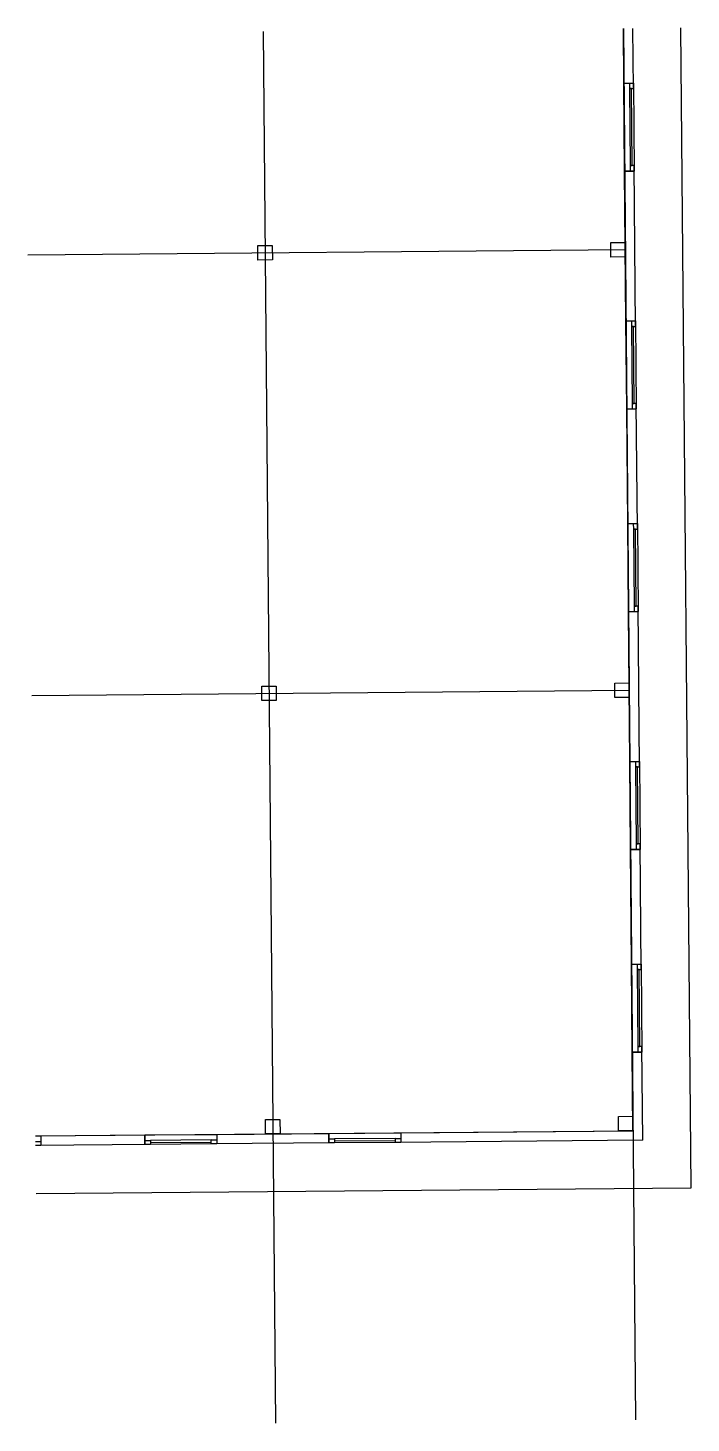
# Model space of a CAD drawing. Extents: x -6 to 973, y -6 to 2051.
import ezdxf

# ---------------------------------------------------------------- set-up
doc = ezdxf.new("R2010")
doc.units = 0

msp = doc.modelspace()

# ---------------------------------------------------------------- linework, layer by layer
for p, q in [((341.2, 2046.1), (359.1, -5.9)), ((872.7, 2050.7), (890.6, -1.2)), ((873.4, 1970.1), (872.7, 2050.7)), ((887.7, 1962), (886.9, 2050.8)), ((972.7, 341), (957.7, 2051.4)), ((873.4, 1970.1), (887.6, 1970.2)), ((873.4, 1970.1), (887.6, 1970.2)), ((874.5, 1840.2), (873.4, 1970.1)), ((873.4, 1970.1), (873.4, 1970.1)), ((881.7, 1970.2), (881.7, 1961.9)), ((881.7, 1961.9), (887.7, 1962)), ((881.7, 1961.9), (882.7, 1848.5)), ((884.7, 1961.9), (881.7, 1961.9)), ((881.7, 1961.9), (881.7, 1961.9)), ((885.7, 1848.6), (884.7, 1961.9)), ((887.6, 1970.2), (888.7, 1840.3)), ((887.7, 1962), (887.7, 1962)), ((874.5, 1840.2), (888.7, 1840.3)), ((888.7, 1840.3), (874.5, 1840.2)), ((876.5, 1619.3), (874.5, 1840.2)), ((882.7, 1848.5), (885.7, 1848.6)), ((888.6, 1848.6), (882.7, 1848.5)), ((882.7, 1848.5), (882.8, 1840.3)), ((890.7, 1611.2), (888.6, 1848.6)), ((888.7, 1840.3), (888.7, 1840.3)), ((333.4, 1730.4), (354.6, 1730.5)), ((333.5, 1709.1), (333.4, 1730.4)), ((333.4, 1730.4), (333.4, 1730.4)), ((354.6, 1730.5), (354.8, 1709.3)), ((854.2, 1734.9), (875.5, 1735.1)), ((854.4, 1713.6), (854.2, 1734.9)), ((854.2, 1734.9), (854.2, 1734.9)), ((875.5, 1735.1), (875.6, 1713.8)), ((-6.1, 1716.8), (875.6, 1724.5)), ((354.8, 1709.3), (333.5, 1709.1)), ((875.6, 1713.8), (854.4, 1713.6)), ((876.5, 1619.3), (890.6, 1619.5)), ((876.5, 1619.3), (890.6, 1619.5)), ((877.6, 1489.4), (876.5, 1619.3)), ((876.5, 1619.3), (876.5, 1619.3)), ((884.7, 1619.4), (884.8, 1611.1)), ((884.8, 1611.1), (890.7, 1611.2)), ((887.8, 1611.2), (884.8, 1611.1)), ((884.8, 1611.1), (885.8, 1497.8)), ((884.8, 1611.1), (884.8, 1611.1)), ((888.8, 1497.8), (887.8, 1611.2)), ((890.6, 1619.5), (891.8, 1489.5)), ((890.7, 1611.2), (890.7, 1611.2)), ((877.6, 1489.4), (891.8, 1489.5)), ((891.8, 1489.5), (877.6, 1489.4)), ((879.1, 1320.5), (877.6, 1489.4)), ((885.8, 1497.8), (888.8, 1497.8)), ((891.7, 1497.8), (885.8, 1497.8)), ((885.8, 1497.8), (885.9, 1489.5)), ((893.3, 1312.4), (891.7, 1497.8)), ((891.8, 1489.5), (891.8, 1489.5)), ((879.1, 1320.5), (893.3, 1320.7)), ((879.1, 1320.5), (893.3, 1320.7)), ((880.2, 1190.6), (879.1, 1320.5)), ((879.1, 1320.5), (879.1, 1320.5)), ((887.3, 1320.6), (887.4, 1312.3)), ((893.3, 1320.7), (894.4, 1190.7)), ((887.4, 1312.3), (893.3, 1312.4)), ((890.4, 1312.4), (887.4, 1312.3)), ((887.4, 1312.3), (888.4, 1199)), ((887.4, 1312.3), (887.4, 1312.3)), ((891.4, 1199), (890.4, 1312.4)), ((893.3, 1312.4), (893.3, 1312.4)), ((888.4, 1199), (891.4, 1199)), ((894.3, 1199), (888.4, 1199)), ((888.4, 1199), (888.5, 1190.7)), ((896.4, 961.6), (894.3, 1199)), ((880.2, 1190.6), (894.4, 1190.7)), ((894.4, 1190.7), (880.2, 1190.6)), ((882.1, 969.8), (880.2, 1190.6)), ((894.4, 1190.7), (894.4, 1190.7)), ((-0.4, 1067.2), (881.2, 1074.9)), ((339, 1080.8), (360.3, 1081)), ((339.2, 1059.5), (339, 1080.8)), ((339, 1080.8), (339, 1080.8)), ((360.3, 1081), (360.5, 1059.7)), ((859.9, 1085.3), (881.1, 1085.5)), ((860.1, 1064.1), (859.9, 1085.3)), ((859.9, 1085.3), (859.9, 1085.3)), ((881.1, 1085.5), (881.3, 1064.2)), ((360.5, 1059.7), (339.2, 1059.5)), ((881.3, 1064.2), (860.1, 1064.1)), ((882.1, 969.8), (896.3, 969.9)), ((882.1, 969.8), (896.3, 969.9)), ((883.3, 839.8), (882.1, 969.8)), ((882.1, 969.8), (882.1, 969.8)), ((890.4, 969.8), (890.5, 961.6)), ((896.3, 969.9), (897.4, 840)), ((890.5, 961.6), (896.4, 961.6)), ((890.5, 961.6), (891.5, 848.2)), ((893.4, 961.6), (890.5, 961.6)), ((890.5, 961.6), (890.5, 961.6)), ((894.4, 848.2), (893.4, 961.6)), ((896.4, 961.6), (896.4, 961.6)), ((891.5, 848.2), (894.4, 848.2)), ((897.4, 848.2), (891.5, 848.2)), ((891.5, 848.2), (891.5, 839.9)), ((899, 662.8), (897.4, 848.2)), ((883.3, 839.8), (897.4, 840)), ((897.4, 840), (883.3, 839.8)), ((884.7, 670.9), (883.3, 839.8)), ((897.4, 840), (897.4, 840)), ((884.7, 670.9), (898.9, 671.1)), ((884.7, 670.9), (898.9, 671.1)), ((885.9, 541), (884.7, 670.9)), ((884.7, 670.9), (884.7, 670.9)), ((893, 671), (893.1, 662.8)), ((893.1, 662.8), (899, 662.8)), ((893.1, 662.8), (894.1, 549.4)), ((896, 662.8), (893.1, 662.8)), ((893.1, 662.8), (893.1, 662.8)), ((897, 549.4), (896, 662.8)), ((898.9, 671.1), (900.1, 541.2)), ((899, 662.8), (899, 662.8)), ((885.9, 541), (900.1, 541.2)), ((900.1, 541.2), (885.9, 541)), ((886.9, 425.3), (885.9, 541)), ((894.1, 549.4), (897, 549.4)), ((900, 549.4), (894.1, 549.4)), ((894.1, 549.4), (894.1, 541.1)), ((901.2, 411.2), (900, 549.4)), ((900.1, 541.2), (900.1, 541.2)), ((344.6, 441.8), (365.9, 442)), ((344.8, 420.6), (344.6, 441.8)), ((344.6, 441.8), (344.6, 441.8)), ((365.9, 442), (366, 420.7)), ((865.4, 446.4), (886.7, 446.5)), ((865.6, 425.1), (865.4, 446.4)), ((865.4, 446.4), (865.4, 446.4)), ((886.7, 446.5), (886.9, 425.3)), ((5.3, 417.6), (886.9, 425.3)), ((5.3, 417.6), (12.9, 417.7)), ((12.9, 417.7), (166.4, 419)), ((12.9, 417.7), (13, 403.5)), ((12.9, 417.7), (13, 403.5)), ((12.9, 417.7), (12.9, 417.7)), ((166.4, 419), (272.7, 419.9)), ((166.4, 419), (166.6, 404.8)), ((166.6, 404.8), (166.4, 419)), ((264.5, 411.6), (174.8, 410.8)), ((264.5, 411.6), (272.8, 411.7)), ((264.6, 408.6), (264.5, 411.6)), ((264.6, 405.7), (264.5, 411.6)), ((272.7, 419.9), (438.1, 421.4)), ((272.7, 419.9), (272.9, 405.8)), ((272.7, 419.9), (272.9, 405.8)), ((272.7, 419.9), (272.7, 419.9)), ((366, 420.7), (344.8, 420.6)), ((438.1, 421.4), (544.4, 422.3)), ((438.1, 421.4), (438.2, 407.2)), ((438.2, 407.2), (438.1, 421.4)), ((438.2, 413.1), (446.4, 413.2)), ((536.2, 414), (446.4, 413.2)), ((446.4, 413.2), (446.5, 407.3)), ((446.4, 413.2), (446.5, 410.2)), ((536.2, 411), (536.2, 414)), ((536.2, 408.1), (536.2, 414)), ((536.2, 414), (544.5, 414)), ((544.4, 422.3), (886.9, 425.3)), ((544.4, 422.3), (544.5, 408.1)), ((544.4, 422.3), (544.5, 408.1)), ((544.4, 422.3), (544.4, 422.3)), ((886.9, 425.3), (865.6, 425.1)), ((5.3, 409.3), (13, 409.4)), ((174.8, 404.9), (5.4, 403.4)), ((13, 403.5), (5.4, 403.4)), ((13, 403.5), (13, 403.5)), ((166.5, 410.7), (174.8, 410.8)), ((272.9, 405.8), (166.6, 404.8)), ((174.8, 410.8), (174.8, 404.9)), ((174.8, 410.8), (174.8, 407.9)), ((174.8, 407.9), (264.6, 408.6)), ((174.8, 407.9), (174.8, 407.9)), ((174.8, 404.9), (174.8, 404.9)), ((446.5, 407.3), (264.6, 405.7)), ((272.9, 405.8), (272.9, 405.8)), ((544.5, 408.1), (438.2, 407.2)), ((446.5, 410.2), (536.2, 411)), ((446.5, 410.2), (446.5, 410.2)), ((446.5, 407.3), (446.5, 407.3)), ((901.2, 411.2), (536.2, 408.1)), ((544.5, 408.1), (544.5, 408.1)), ((6, 332.6), (972.7, 341))]:
    msp.add_line(p, q)

doc.saveas('drawing.dxf')
